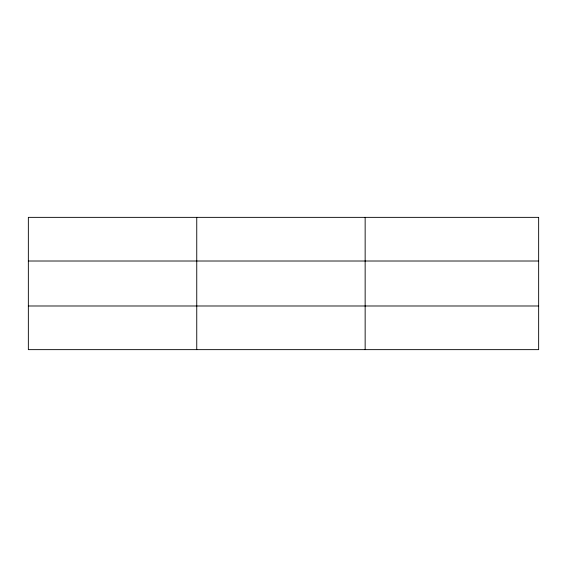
<?xml version="1.0" encoding="UTF-8"?>
<svg xmlns="http://www.w3.org/2000/svg" width="567" height="567" viewBox="0 0 567 567"><rect width="100%" height="100%" fill="white"/><g stroke="black" fill="none" stroke-linecap="round" stroke-linejoin="round"><path stroke-width="0.85" d="M196.749 349.641L196.749 217.359M365.148 349.641L365.148 217.359M28.35 261.011L538.65 261.011M28.35 305.989L538.65 305.989M538.65 217.359L538.65 349.641L28.35 349.641L28.35 217.359L538.65 217.359"/></g></svg>
